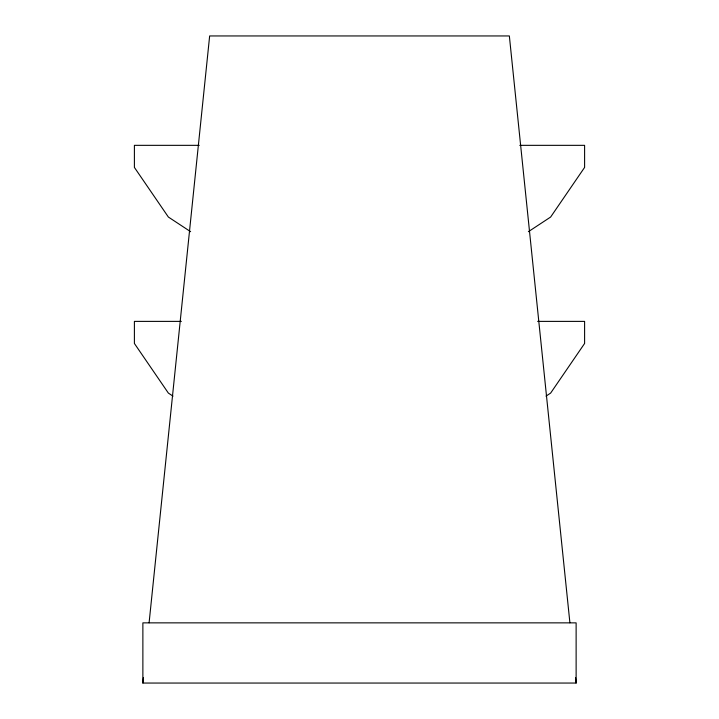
<?xml version="1.0" encoding="UTF-8"?>
<svg xmlns="http://www.w3.org/2000/svg" width="719" height="719" viewBox="0 0 719 719"><rect width="100%" height="100%" fill="white"/><g stroke="black" fill="none" stroke-linecap="round" stroke-linejoin="round"><path stroke-width="1.08" d="M142.874 683.05L142.874 622.861L576.126 622.861L576.126 683.05L142.874 683.05L143.449 677.469M149.094 622.807L209.651 35.95L509.349 35.95L569.906 622.807M528.366 231.698L550.637 217.039L584.601 167.419L584.601 145.337L519.747 145.337M546 396.142L550.637 393.086L584.601 343.466L584.601 321.384L537.641 321.384M199.253 145.337L134.399 145.337L134.399 167.419L168.363 217.039L190.634 231.698M181.359 321.384L134.399 321.384L134.399 343.466L168.363 393.086L173 396.142M575.551 677.469L576.126 683.05"/></g></svg>
